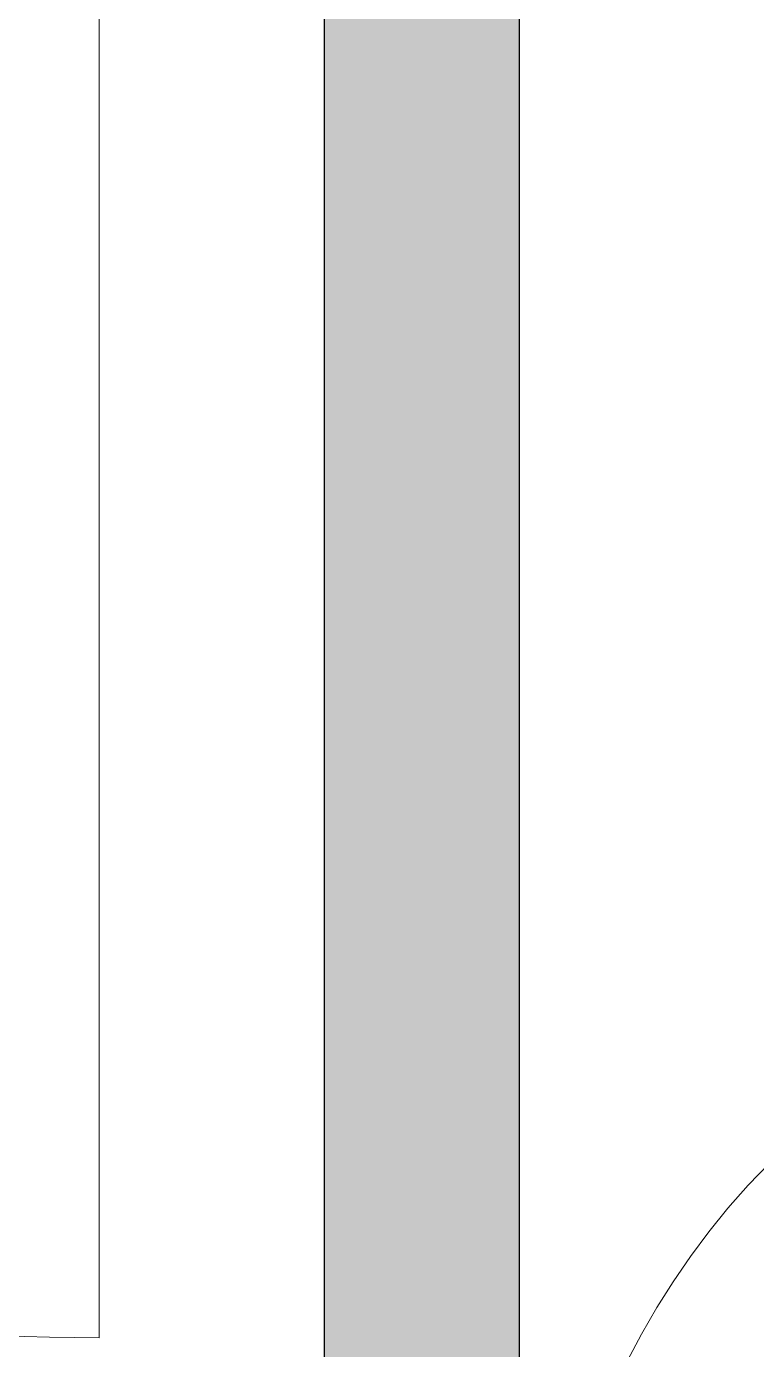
# Model space of a CAD drawing. Header units: millimetres. Extents: x 155927 to 326028, y -36033 to 97293.
# Drawn here: x 206393 to 206775, y 12489 to 13181 of the extents above; entities that cross this region are included whole.
import ezdxf

# ---------------------------------------------------------------- set-up
doc = ezdxf.new("R2010")
doc.units = ezdxf.units.MM
doc.header["$MEASUREMENT"] = 0
for name, color, linetype, lineweight in [('A-DOOR', 4, 'CONTINUOUS', 9), ('A-WALL-PATT', 7, 'CONTINUOUS', 9), ('I-FURN', 8, 'CONTINUOUS', 9), ('I-WALL', 7, 'CONTINUOUS', 9)]:
    doc.layers.add(name, color=color, linetype=linetype, lineweight=lineweight)

msp = doc.modelspace()

# ---------------------------------------------------------------- hatches: boundary and pattern name
at = {"layer": 'A-WALL-PATT'}
msp.add_hatch(color=256, dxfattribs=at).paths.add_polyline_path([(206650.83, 9369.61), (206650.83, 13505.61), (206548.83, 13505.61), (206548.83, 9369.61), (206613.18, 9369.61)], flags=0)

# ---------------------------------------------------------------- linework, layer by layer
at = {"layer": 'A-DOOR'}
msp.add_line((206431.33, 13505.61), (206431.33, 12495.61), dxfattribs=at)
msp.add_arc((206431.33, 13505.61), 1010, 180, 270, dxfattribs=at)
at = {"layer": 'I-FURN'}
for p, q in [((206781.36, 12586.92), (206770.32, 12575.34)), ((206770.32, 12575.34), (206759.75, 12563.33)), ((206759.75, 12563.33), (206749.67, 12550.91)), ((206749.67, 12550.91), (206740.1, 12538.09)), ((206740.1, 12538.09), (206731.04, 12524.9)), ((206731.04, 12524.9), (206722.52, 12511.36)), ((206722.52, 12511.36), (206714.55, 12497.49)), ((206714.55, 12497.49), (206707.14, 12483.31))]:
    msp.add_line(p, q, dxfattribs=at)
at = {"layer": 'I-WALL', "lineweight": 30}
for p, q in [((206548.83, 13505.61), (206548.83, 9369.61)), ((206650.83, 9369.61), (206650.83, 13505.61))]:
    msp.add_line(p, q, dxfattribs=at)

doc.saveas('drawing.dxf')
